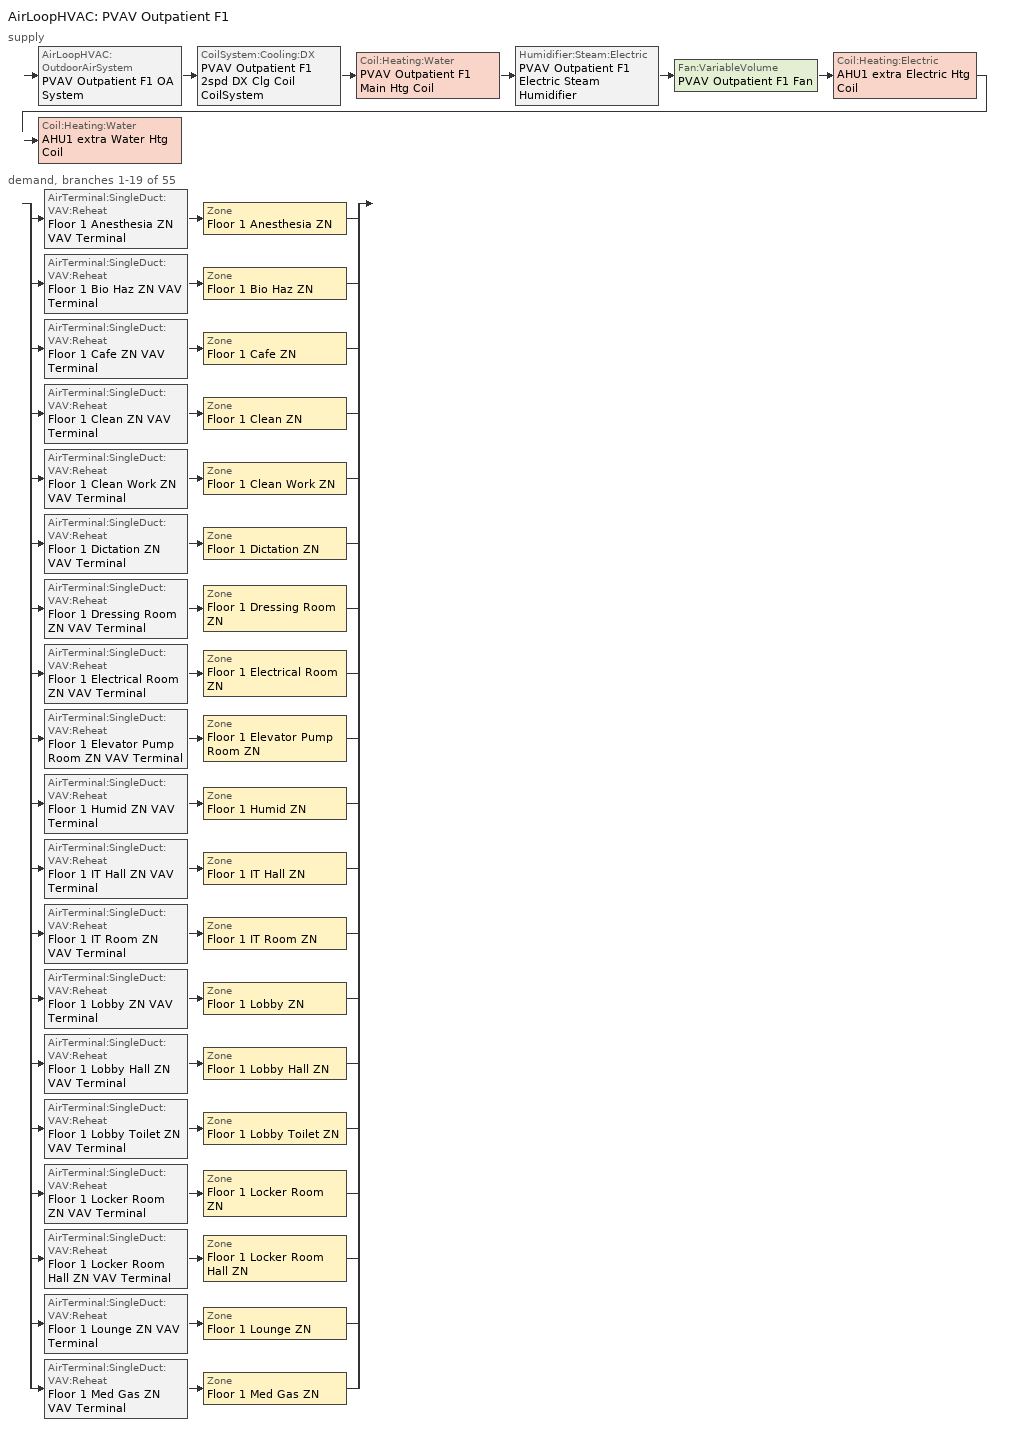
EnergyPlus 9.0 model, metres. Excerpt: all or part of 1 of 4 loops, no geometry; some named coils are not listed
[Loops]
AirLoopHVAC 'PVAV Outpatient F1'
 supply: AirLoopHVAC:OutdoorAirSystem 'PVAV Outpatient F1 OA System' > CoilSystem:Cooling:DX 'PVAV Outpatient F1 2spd DX Clg Coil CoilSystem' > Coil:Heating:Water 'PVAV Outpatient F1 Main Htg Coil' > Humidifier:Steam:Electric 'PVAV Outpatient F1 Electric Steam Humidifier' > Fan:VariableVolume 'PVAV Outpatient F1 Fan' > Coil:Heating:Electric 'AHU1 extra Electric Htg Coil' > Coil:Heating:Water 'AHU1 extra Water Htg Coil'
 demand, branches 1-19 of 55: split
  | AirTerminal:SingleDuct:VAV:Reheat 'Floor 1 Anesthesia ZN VAV Terminal' > Zone 'Floor 1 Anesthesia ZN'
  | AirTerminal:SingleDuct:VAV:Reheat 'Floor 1 Bio Haz ZN VAV Terminal' > Zone 'Floor 1 Bio Haz ZN'
  | AirTerminal:SingleDuct:VAV:Reheat 'Floor 1 Cafe ZN VAV Terminal' > Zone 'Floor 1 Cafe ZN'
  | AirTerminal:SingleDuct:VAV:Reheat 'Floor 1 Clean ZN VAV Terminal' > Zone 'Floor 1 Clean ZN'
  | AirTerminal:SingleDuct:VAV:Reheat 'Floor 1 Clean Work ZN VAV Terminal' > Zone 'Floor 1 Clean Work ZN'
  | AirTerminal:SingleDuct:VAV:Reheat 'Floor 1 Dictation ZN VAV Terminal' > Zone 'Floor 1 Dictation ZN'
  | AirTerminal:SingleDuct:VAV:Reheat 'Floor 1 Dressing Room ZN VAV Terminal' > Zone 'Floor 1 Dressing Room ZN'
  | AirTerminal:SingleDuct:VAV:Reheat 'Floor 1 Electrical Room ZN VAV Terminal' > Zone 'Floor 1 Electrical Room ZN'
  | AirTerminal:SingleDuct:VAV:Reheat 'Floor 1 Elevator Pump Room ZN VAV Terminal' > Zone 'Floor 1 Elevator Pump Room ZN'
  | AirTerminal:SingleDuct:VAV:Reheat 'Floor 1 Humid ZN VAV Terminal' > Zone 'Floor 1 Humid ZN'
  | AirTerminal:SingleDuct:VAV:Reheat 'Floor 1 IT Hall ZN VAV Terminal' > Zone 'Floor 1 IT Hall ZN'
  | AirTerminal:SingleDuct:VAV:Reheat 'Floor 1 IT Room ZN VAV Terminal' > Zone 'Floor 1 IT Room ZN'
  | AirTerminal:SingleDuct:VAV:Reheat 'Floor 1 Lobby ZN VAV Terminal' > Zone 'Floor 1 Lobby ZN'
  | AirTerminal:SingleDuct:VAV:Reheat 'Floor 1 Lobby Hall ZN VAV Terminal' > Zone 'Floor 1 Lobby Hall ZN'
  | AirTerminal:SingleDuct:VAV:Reheat 'Floor 1 Lobby Toilet ZN VAV Terminal' > Zone 'Floor 1 Lobby Toilet ZN'
  | AirTerminal:SingleDuct:VAV:Reheat 'Floor 1 Locker Room ZN VAV Terminal' > Zone 'Floor 1 Locker Room ZN'
  | AirTerminal:SingleDuct:VAV:Reheat 'Floor 1 Locker Room Hall ZN VAV Terminal' > Zone 'Floor 1 Locker Room Hall ZN'
  | AirTerminal:SingleDuct:VAV:Reheat 'Floor 1 Lounge ZN VAV Terminal' > Zone 'Floor 1 Lounge ZN'
  | AirTerminal:SingleDuct:VAV:Reheat 'Floor 1 Med Gas ZN VAV Terminal' > Zone 'Floor 1 Med Gas ZN'
[ZoneControl:Thermostat] Control Object Type 1=ThermostatSetpoint:DualSetpoint
Name | Zone or ZoneList | Control Type Schedule | Control Name 1
Floor 1 Anesthesia ZN Thermostat | Floor 1 Anesthesia ZN | Floor 1 Anesthesia ZN Thermostat Schedule | Outpatient Anesthesia Thermostat 1
Floor 1 Bio Haz ZN Thermostat | Floor 1 Bio Haz ZN | Floor 1 Bio Haz ZN Thermostat Schedule | Outpatient BioHazard Thermostat 1
Floor 1 Cafe ZN Thermostat | Floor 1 Cafe ZN | Floor 1 Cafe ZN Thermostat Schedule | Outpatient Cafe Thermostat 1
Floor 1 Clean Work ZN Thermostat | Floor 1 Clean Work ZN | Floor 1 Clean Work ZN Thermostat Schedule | Outpatient CleanWork Thermostat 2
Floor 1 Clean ZN Thermostat | Floor 1 Clean ZN | Floor 1 Clean ZN Thermostat Schedule | Outpatient CleanWork Thermostat 1
Floor 1 Dictation ZN Thermostat | Floor 1 Dictation ZN | Floor 1 Dictation ZN Thermostat Schedule | Outpatient Office Thermostat 1
Floor 1 Dressing Room ZN Thermostat | Floor 1 Dressing Room ZN | Floor 1 Dressing Room ZN Thermostat Schedule | Outpatient DressingRoom Thermostat 1
Floor 1 Electrical Room ZN Thermostat | Floor 1 Electrical Room ZN | Floor 1 Electrical Room ZN Thermostat Schedule | Outpatient Elec/MechRoom Thermostat 1
Floor 1 Elevator Pump Room ZN Thermostat | Floor 1 Elevator Pump Room ZN | Floor 1 Elevator Pump Room ZN Thermostat Schedule | Outpatient ElevatorPumpRoom Thermostat 1
Floor 1 Humid ZN Thermostat | Floor 1 Humid ZN | Floor 1 Humid ZN Thermostat Schedule | Outpatient Office Thermostat 2
Floor 1 IT Hall ZN Thermostat | Floor 1 IT Hall ZN | Floor 1 IT Hall ZN Thermostat Schedule | Outpatient Hall Thermostat 1
Floor 1 IT Room ZN Thermostat | Floor 1 IT Room ZN | Floor 1 IT Room ZN Thermostat Schedule | Outpatient IT_Room Thermostat 1
Floor 1 Lobby Hall ZN Thermostat | Floor 1 Lobby Hall ZN | Floor 1 Lobby Hall ZN Thermostat Schedule | Outpatient Hall Thermostat 2
Floor 1 Lobby Toilet ZN Thermostat | Floor 1 Lobby Toilet ZN | Floor 1 Lobby Toilet ZN Thermostat Schedule | Outpatient Toilet Thermostat 1
Floor 1 Lobby ZN Thermostat | Floor 1 Lobby ZN | Floor 1 Lobby ZN Thermostat Schedule | Outpatient Lobby Thermostat 1
Floor 1 Locker Room Hall ZN Thermostat | Floor 1 Locker Room Hall ZN | Floor 1 Locker Room Hall ZN Thermostat Schedule | Outpatient Hall Thermostat 3
Floor 1 Locker Room ZN Thermostat | Floor 1 Locker Room ZN | Floor 1 Locker Room ZN Thermostat Schedule | Outpatient LockerRoom Thermostat 1
Floor 1 Lounge ZN Thermostat | Floor 1 Lounge ZN | Floor 1 Lounge ZN Thermostat Schedule | Outpatient Lounge Thermostat 1
Floor 1 Med Gas ZN Thermostat | Floor 1 Med Gas ZN | Floor 1 Med Gas ZN Thermostat Schedule | Outpatient MedGas Thermostat 1
[ThermostatSetpoint:DualSetpoint] Heating Setpoint Temperature Schedule=OutPatientHealthCare HTGSETP_SCH_YES_OPTIMUM; Cooling Setpoint Temperature Schedule=OutPatientHealthCare CLGSETP_SCH_NO_SETBACK
Outpatient Anesthesia Thermostat 1; Outpatient BioHazard Thermostat 1; Outpatient Cafe Thermostat 1; Outpatient CleanWork Thermostat 2; Outpatient CleanWork Thermostat 1; Outpatient Office Thermostat 1; Outpatient DressingRoom Thermostat 1; Outpatient Elec/MechRoom Thermostat 1; Outpatient ElevatorPumpRoom Thermostat 1; Outpatient Office Thermostat 2; Outpatient Hall Thermostat 1; Outpatient IT_Room Thermostat 1; Outpatient Hall Thermostat 2; Outpatient Toilet Thermostat 1; Outpatient Lobby Thermostat 1; Outpatient Hall Thermostat 3; Outpatient LockerRoom Thermostat 1; Outpatient Lounge Thermostat 1; Outpatient MedGas Thermostat 1
[AirTerminal:SingleDuct:VAV:Reheat] Availability Schedule=Always On Discrete; Maximum Air Flow Rate {m3/s}=Autosize; Zone Minimum Air Flow Input Method=Constant; Fixed Minimum Air Flow Rate {m3/s}=0; Maximum Hot Water or Steam Flow Rate {m3/s}=Autosize; Minimum Hot Water or Steam Flow Rate {m3/s}=0; Convergence Tolerance=0.001; Damper Heating Action=ReverseWithLimits; Maximum Flow per Zone Floor Area During Reheat {m3/s-m2}=Autocalculate; Maximum Flow Fraction During Reheat=Autocalculate; Maximum Reheat Air Temperature {C}=50
Name | Constant Minimum Air Flow Fraction | Reheat Coil
Floor 1 Anesthesia ZN VAV Terminal | 1 | Floor 1 Anesthesia ZN Reheat Coil
Floor 1 Bio Haz ZN VAV Terminal | 0.3 | Floor 1 Bio Haz ZN Reheat Coil
Floor 1 Cafe ZN VAV Terminal | 1 | Floor 1 Cafe ZN Reheat Coil
Floor 1 Clean Work ZN VAV Terminal | 1 | Floor 1 Clean Work ZN Reheat Coil
Floor 1 Clean ZN VAV Terminal | 1 | Floor 1 Clean ZN Reheat Coil
Floor 1 Dictation ZN VAV Terminal | 0.3 | Floor 1 Dictation ZN Reheat Coil
Floor 1 Dressing Room ZN VAV Terminal | 0.3 | Floor 1 Dressing Room ZN Reheat Coil
Floor 1 Electrical Room ZN VAV Terminal | 0.3 | Floor 1 Electrical Room ZN Reheat Coil
Floor 1 Elevator Pump Room ZN VAV Terminal | 0.3 | Floor 1 Elevator Pump Room ZN Reheat Coil
Floor 1 Humid ZN VAV Terminal | 0.3 | Floor 1 Humid ZN Reheat Coil
Floor 1 IT Hall ZN VAV Terminal | 0.3 | Floor 1 IT Hall ZN Reheat Coil
Floor 1 IT Room ZN VAV Terminal | 0.3 | Floor 1 IT Room ZN Reheat Coil
Floor 1 Lobby Hall ZN VAV Terminal | 0.3 | Floor 1 Lobby Hall ZN Reheat Coil
Floor 1 Lobby Toilet ZN VAV Terminal | 0.3 | Floor 1 Lobby Toilet ZN Reheat Coil
Floor 1 Lobby ZN VAV Terminal | 0.3 | Floor 1 Lobby ZN Reheat Coil
Floor 1 Locker Room Hall ZN VAV Terminal | 0.3 | Floor 1 Locker Room Hall ZN Reheat Coil
Floor 1 Locker Room ZN VAV Terminal | 0.3 | Floor 1 Locker Room ZN Reheat Coil
Floor 1 Lounge ZN VAV Terminal | 0.3 | Floor 1 Lounge ZN Reheat Coil
Floor 1 Med Gas ZN VAV Terminal | 0.3 | Floor 1 Med Gas ZN Reheat Coil
[Coil:Heating:Water] Availability Schedule=Always On Discrete; U-Factor Times Area Value {W/K}=Autosize; Maximum Water Flow Rate {m3/s}=Autosize; Performance Input Method=UFactorTimesAreaAndDesignWaterFlowRate; Rated Capacity {W}=Autosize; Rated Inlet Water Temperature {C}=82.2222; Rated Outlet Water Temperature {C}=71.1111; Rated Ratio for Air and Water Convection=0.5
Name | Rated Inlet Air Temperature {C} | Rated Outlet Air Temperature {C}
PVAV Outpatient F1 Main Htg Coil | 7.22222 | 50
AHU1 extra Water Htg Coil | 16.6 | 32.2
[Fan:ZoneExhaust] Availability Schedule=OutPatientHealthCare Hours_of_operation; Fan Total Efficiency=0.6; Pressure Rise {Pa}=0; System Availability Manager Coupling Mode=Decoupled
Name | Maximum Flow Rate {m3/s}
Floor 1 Anesthesia ZN Exhaust Fan | 0.0679562
Floor 1 Lobby Toilet ZN Exhaust Fan | 0.0424726
[Zone equipment]
Floor 1 Anesthesia ZN: Floor 1 Anesthesia ZN VAV Terminal, Floor 1 Anesthesia ZN Exhaust Fan
Floor 1 Bio Haz ZN: Floor 1 Bio Haz ZN VAV Terminal
Floor 1 Cafe ZN: Floor 1 Cafe ZN VAV Terminal
Floor 1 Clean Work ZN: Floor 1 Clean Work ZN VAV Terminal
Floor 1 Clean ZN: Floor 1 Clean ZN VAV Terminal
Floor 1 Dictation ZN: Floor 1 Dictation ZN VAV Terminal
Floor 1 Dressing Room ZN: Floor 1 Dressing Room ZN VAV Terminal
Floor 1 Electrical Room ZN: Floor 1 Electrical Room ZN VAV Terminal
Floor 1 Elevator Pump Room ZN: Floor 1 Elevator Pump Room ZN VAV Terminal
Floor 1 Humid ZN: Floor 1 Humid ZN VAV Terminal
Floor 1 IT Hall ZN: Floor 1 IT Hall ZN VAV Terminal
Floor 1 IT Room ZN: Floor 1 IT Room ZN VAV Terminal
Floor 1 Lobby Hall ZN: Floor 1 Lobby Hall ZN VAV Terminal
Floor 1 Lobby Toilet ZN: Floor 1 Lobby Toilet ZN VAV Terminal, Floor 1 Lobby Toilet ZN Exhaust Fan
Floor 1 Lobby ZN: Floor 1 Lobby ZN VAV Terminal
Floor 1 Locker Room Hall ZN: Floor 1 Locker Room Hall ZN VAV Terminal
Floor 1 Locker Room ZN: Floor 1 Locker Room ZN VAV Terminal
Floor 1 Lounge ZN: Floor 1 Lounge ZN VAV Terminal
Floor 1 Med Gas ZN: Floor 1 Med Gas ZN VAV Terminal
[Sizing:Zone] Zone Cooling Design Supply Air Temperature Input Method=SupplyAirTemperature; Zone Cooling Design Supply Air Temperature {C}=12.7778; Zone Cooling Design Supply Air Temperature Difference {deltaC}=11.11; Zone Heating Design Supply Air Temperature Input Method=SupplyAirTemperature; Zone Heating Design Supply Air Temperature {C}=50; Zone Heating Design Supply Air Temperature Difference {deltaC}=11.11; Zone Cooling Design Supply Air Humidity Ratio {kgWater/kgDryAir}=0.0085; Zone Heating Design Supply Air Humidity Ratio {kgWater/kgDryAir}=0.008; Cooling Design Air Flow Rate {m3/s}=0; Cooling Minimum Air Flow {m3/s}=0; Cooling Minimum Air Flow Fraction=0; Heating Design Air Flow Method=DesignDay; Heating Design Air Flow Rate {m3/s}=0; Heating Maximum Air Flow per Zone Floor Area {m3/s-m2}=0.002032; Heating Maximum Air Flow {m3/s}=0.141576; Heating Maximum Air Flow Fraction=0.3; Account for Dedicated Outdoor Air System=No
Name | Design Specification Outdoor Air Object | Cooling Design Air Flow Method | Cooling Minimum Air Flow per Zone Floor Area {m3/s-m2} | Design Specification Zone Air Distribution Object
Floor 1 Anesthesia ZN | Outpatient Anesthesia Ventilation | DesignDayWithLimit | 0.00677333 | Floor 1 Anesthesia ZN Design Spec Zone Air Dist
Floor 1 Bio Haz ZN | Outpatient BioHazard Ventilation | DesignDay | 0.000762 | Floor 1 Bio Haz ZN Design Spec Zone Air Dist
Floor 1 Cafe ZN | Outpatient Cafe Ventilation | DesignDay | 0.000762 | Floor 1 Cafe ZN Design Spec Zone Air Dist
Floor 1 Clean Work ZN | Outpatient CleanWork Ventilation | DesignDayWithLimit | 0.00338667 | Floor 1 Clean Work ZN Design Spec Zone Air Dist
Floor 1 Clean ZN | Outpatient CleanWork Ventilation | DesignDayWithLimit | 0.00338667 | Floor 1 Clean ZN Design Spec Zone Air Dist
Floor 1 Dictation ZN | Outpatient Office Ventilation | DesignDay | 0.000762 | Floor 1 Dictation ZN Design Spec Zone Air Dist
Floor 1 Dressing Room ZN | Outpatient DressingRoom Ventilation | DesignDay | 0.000762 | Floor 1 Dressing Room ZN Design Spec Zone Air Dist
Floor 1 Electrical Room ZN | Outpatient Elec/MechRoom Ventilation | DesignDay | 0.000762 | Floor 1 Electrical Room ZN Design Spec Zone Air Dist
Floor 1 Elevator Pump Room ZN | Outpatient ElevatorPumpRoom Ventilation | DesignDay | 0.000762 | Floor 1 Elevator Pump Room ZN Design Spec Zone Air Dist
Floor 1 Humid ZN | Outpatient Office Ventilation | DesignDay | 0.000762 | Floor 1 Humid ZN Design Spec Zone Air Dist
Floor 1 IT Hall ZN | Outpatient Hall Ventilation | DesignDay | 0.000762 | Floor 1 IT Hall ZN Design Spec Zone Air Dist
Floor 1 IT Room ZN | Outpatient IT_Room Ventilation | DesignDay | 0.000762 | Floor 1 IT Room ZN Design Spec Zone Air Dist
Floor 1 Lobby Hall ZN | Outpatient Hall Ventilation | DesignDay | 0.000762 | Floor 1 Lobby Hall ZN Design Spec Zone Air Dist
Floor 1 Lobby Toilet ZN | Outpatient Toilet Ventilation | DesignDayWithLimit | 0.00846667 | Floor 1 Lobby Toilet ZN Design Spec Zone Air Dist
Floor 1 Lobby ZN | Outpatient Lobby Ventilation | DesignDay | 0.000762 | Floor 1 Lobby ZN Design Spec Zone Air Dist
Floor 1 Locker Room Hall ZN | Outpatient Hall Ventilation | DesignDay | 0.000762 | Floor 1 Locker Room Hall ZN Design Spec Zone Air Dist
Floor 1 Locker Room ZN | Outpatient LockerRoom Ventilation | DesignDay | 0.000762 | Floor 1 Locker Room ZN Design Spec Zone Air Dist
Floor 1 Lounge ZN | Outpatient Lounge Ventilation | DesignDay | 0.000762 | Floor 1 Lounge ZN Design Spec Zone Air Dist
Floor 1 Med Gas ZN | Outpatient MedGas Ventilation | DesignDay | 0.000762 | Floor 1 Med Gas ZN Design Spec Zone Air Dist
[DesignSpecification:ZoneAirDistribution] Zone Air Distribution Effectiveness in Cooling Mode=1; Zone Air Distribution Effectiveness in Heating Mode=1
Floor 1 Anesthesia ZN Design Spec Zone Air Dist; Floor 1 Bio Haz ZN Design Spec Zone Air Dist; Floor 1 Cafe ZN Design Spec Zone Air Dist; Floor 1 Clean Work ZN Design Spec Zone Air Dist; Floor 1 Clean ZN Design Spec Zone Air Dist; Floor 1 Dictation ZN Design Spec Zone Air Dist; Floor 1 Dressing Room ZN Design Spec Zone Air Dist; Floor 1 Electrical Room ZN Design Spec Zone Air Dist; Floor 1 Elevator Pump Room ZN Design Spec Zone Air Dist; Floor 1 Humid ZN Design Spec Zone Air Dist; Floor 1 IT Hall ZN Design Spec Zone Air Dist; Floor 1 IT Room ZN Design Spec Zone Air Dist; Floor 1 Lobby Hall ZN Design Spec Zone Air Dist; Floor 1 Lobby Toilet ZN Design Spec Zone Air Dist; Floor 1 Lobby ZN Design Spec Zone Air Dist; Floor 1 Locker Room Hall ZN Design Spec Zone Air Dist; Floor 1 Locker Room ZN Design Spec Zone Air Dist; Floor 1 Lounge ZN Design Spec Zone Air Dist; Floor 1 Med Gas ZN Design Spec Zone Air Dist; Floor 1 MRI Control Room ZN Design Spec Zone Air Dist; Floor 1 MRI Hall ZN Design Spec Zone Air Dist; Floor 1 MRI Room ZN Design Spec Zone Air Dist; Floor 1 MRI Toilet ZN Design Spec Zone Air Dist; Floor 1 Nourishment ZN Design Spec Zone Air Dist; Floor 1 Nurse Hall ZN Design Spec Zone Air Dist; Floor 1 Nurse Janitor ZN Design Spec Zone Air Dist; Floor 1 Nurse Station ZN Design Spec Zone Air Dist; Floor 1 Nurse Toilet ZN Design Spec Zone Air Dist; Floor 1 Office ZN Design Spec Zone Air Dist; Floor 1 Operating Room 1 ZN Design Spec Zone Air Dist; Floor 1 Operating Room 2 ZN Design Spec Zone Air Dist; Floor 1 Operating Room 3 ZN Design Spec Zone Air Dist; Floor 1 PACU ZN Design Spec Zone Air Dist; Floor 1 Pre-Op Hall ZN Design Spec Zone Air Dist; Floor 1 Pre-Op Room 1 ZN Design Spec Zone Air Dist; Floor 1 Pre-Op Room 2 ZN Design Spec Zone Air Dist; Floor 1 Pre-Op Toilet ZN Design Spec Zone Air Dist; Floor 1 Procedure Room ZN Design Spec Zone Air Dist; Floor 1 Reception Hall ZN Design Spec Zone Air Dist; Floor 1 Reception ZN Design Spec Zone Air Dist; Floor 1 Recovery Room ZN Design Spec Zone Air Dist; Floor 1 Scheduling ZN Design Spec Zone Air Dist; Floor 1 Scrub ZN Design Spec Zone Air Dist; Floor 1 Soil Hold ZN Design Spec Zone Air Dist; Floor 1 Soil Work ZN Design Spec Zone Air Dist; Floor 1 Soil ZN Design Spec Zone Air Dist; Floor 1 Step Down ZN Design Spec Zone Air Dist; Floor 1 Sterile Hall ZN Design Spec Zone Air Dist; Floor 1 Sterile Storage ZN Design Spec Zone Air Dist; Floor 1 Storage ZN Design Spec Zone Air Dist; Floor 1 Sub-Sterile ZN Design Spec Zone Air Dist; Floor 1 Utility Hall ZN Design Spec Zone Air Dist; Floor 1 Utility Janitor ZN Design Spec Zone Air Dist; Floor 1 Utility Room ZN Design Spec Zone Air Dist; Floor 1 Vestibule ZN Design Spec Zone Air Dist
[Controller:MechanicalVentilation]
PVAV Outpatient F1 Ventilation Controller: Availability Schedule=OutPatientHealthCare BLDG_OA_SCH; Demand Controlled Ventilation=No; System Outdoor Air Method=ZoneSum; Zone Name 1=Floor 1 Anesthesia ZN; Design Specification Outdoor Air Object Name 1=Outpatient Anesthesia Ventilation; Design Specification Zone Air Distribution Object Name 1=Floor 1 Anesthesia ZN Design Spec Zone Air Dist; Zone Name 2=Floor 1 Bio Haz ZN; Design Specification Outdoor Air Object Name 2=Outpatient BioHazard Ventilation; Design Specification Zone Air Distribution Object Name 2=Floor 1 Bio Haz ZN Design Spec Zone Air Dist; Zone Name 3=Floor 1 Cafe ZN; Design Specification Outdoor Air Object Name 3=Outpatient Cafe Ventilation; Design Specification Zone Air Distribution Object Name 3=Floor 1 Cafe ZN Design Spec Zone Air Dist; Zone Name 4=Floor 1 Clean Work ZN; Design Specification Outdoor Air Object Name 4=Outpatient CleanWork Ventilation; Design Specification Zone Air Distribution Object Name 4=Floor 1 Clean Work ZN Design Spec Zone Air Dist; Zone Name 5=Floor 1 Clean ZN; Design Specification Outdoor Air Object Name 5=Outpatient CleanWork Ventilation; Design Specification Zone Air Distribution Object Name 5=Floor 1 Clean ZN Design Spec Zone Air Dist; Zone Name 6=Floor 1 Dictation ZN; Design Specification Outdoor Air Object Name 6=Outpatient Office Ventilation; Design Specification Zone Air Distribution Object Name 6=Floor 1 Dictation ZN Design Spec Zone Air Dist; Zone Name 7=Floor 1 Dressing Room ZN; Design Specification Outdoor Air Object Name 7=Outpatient DressingRoom Ventilation; Design Specification Zone Air Distribution Object Name 7=Floor 1 Dressing Room ZN Design Spec Zone Air Dist; Zone Name 8=Floor 1 Electrical Room ZN; Design Specification Outdoor Air Object Name 8=Outpatient Elec/MechRoom Ventilation; Design Specification Zone Air Distribution Object Name 8=Floor 1 Electrical Room ZN Design Spec Zone Air Dist; Zone Name 9=Floor 1 Elevator Pump Room ZN; Design Specification Outdoor Air Object Name 9=Outpatient ElevatorPumpRoom Ventilation; Design Specification Zone Air Distribution Object Name 9=Floor 1 Elevator Pump Room ZN Design Spec Zone Air Dist; Zone Name 10=Floor 1 Humid ZN; Design Specification Outdoor Air Object Name 10=Outpatient Office Ventilation; Design Specification Zone Air Distribution Object Name 10=Floor 1 Humid ZN Design Spec Zone Air Dist; Zone Name 11=Floor 1 IT Hall ZN; Design Specification Outdoor Air Object Name 11=Outpatient Hall Ventilation; Design Specification Zone Air Distribution Object Name 11=Floor 1 IT Hall ZN Design Spec Zone Air Dist; Zone Name 12=Floor 1 IT Room ZN; Design Specification Outdoor Air Object Name 12=Outpatient IT_Room Ventilation; Design Specification Zone Air Distribution Object Name 12=Floor 1 IT Room ZN Design Spec Zone Air Dist; Zone Name 13=Floor 1 Lobby Hall ZN; Design Specification Outdoor Air Object Name 13=Outpatient Hall Ventilation; Design Specification Zone Air Distribution Object Name 13=Floor 1 Lobby Hall ZN Design Spec Zone Air Dist; Zone Name 14=Floor 1 Lobby Toilet ZN; Design Specification Outdoor Air Object Name 14=Outpatient Toilet Ventilation; Design Specification Zone Air Distribution Object Name 14=Floor 1 Lobby Toilet ZN Design Spec Zone Air Dist; Zone Name 15=Floor 1 Lobby ZN; Design Specification Outdoor Air Object Name 15=Outpatient Lobby Ventilation; Design Specification Zone Air Distribution Object Name 15=Floor 1 Lobby ZN Design Spec Zone Air Dist; Zone Name 16=Floor 1 Locker Room Hall ZN; Design Specification Outdoor Air Object Name 16=Outpatient Hall Ventilation; Design Specification Zone Air Distribution Object Name 16=Floor 1 Locker Room Hall ZN Design Spec Zone Air Dist; Zone Name 17=Floor 1 Locker Room ZN; Design Specification Outdoor Air Object Name 17=Outpatient LockerRoom Ventilation; Design Specification Zone Air Distribution Object Name 17=Floor 1 Locker Room ZN Design Spec Zone Air Dist; Zone Name 18=Floor 1 Lounge ZN; Design Specification Outdoor Air Object Name 18=Outpatient Lounge Ventilation; Design Specification Zone Air Distribution Object Name 18=Floor 1 Lounge ZN Design Spec Zone Air Dist; Zone Name 19=Floor 1 Med Gas ZN; Design Specification Outdoor Air Object Name 19=Outpatient MedGas Ventilation; Design Specification Zone Air Distribution Object Name 19=Floor 1 Med Gas ZN Design Spec Zone Air Dist; Zone Name 20=Floor 1 MRI Control Room ZN; Design Specification Outdoor Air Object Name 20=Outpatient MRI_Control Ventilation; Design Specification Zone Air Distribution Object Name 20=Floor 1 MRI Control Room ZN Design Spec Zone Air Dist; Zone Name 21=Floor 1 MRI Hall ZN; Design Specification Outdoor Air Object Name 21=Outpatient Hall Ventilation; Design Specification Zone Air Distribution Object Name 21=Floor 1 MRI Hall ZN Design Spec Zone Air Dist; Zone Name 22=Floor 1 MRI Room ZN; Design Specification Outdoor Air Object Name 22=Outpatient MRI Ventilation; Design Specification Zone Air Distribution Object Name 22=Floor 1 MRI Room ZN Design Spec Zone Air Dist; Zone Name 23=Floor 1 MRI Toilet ZN; Design Specification Outdoor Air Object Name 23=Outpatient Toilet Ventilation; Design Specification Zone Air Distribution Object Name 23=Floor 1 MRI Toilet ZN Design Spec Zone Air Dist; Zone Name 24=Floor 1 Nourishment ZN; Design Specification Outdoor Air Object Name 24=Outpatient NurseStation Ventilation; Design Specification Zone Air Distribution Object Name 24=Floor 1 Nourishment ZN Design Spec Zone Air Dist; Zone Name 25=Floor 1 Nurse Hall ZN; Design Specification Outdoor Air Object Name 25=Outpatient Hall Ventilation; Design Specification Zone Air Distribution Object Name 25=Floor 1 Nurse Hall ZN Design Spec Zone Air Dist; Zone Name 26=Floor 1 Nurse Janitor ZN; Design Specification Outdoor Air Object Name 26=Outpatient Janitor Ventilation; Design Specification Zone Air Distribution Object Name 26=Floor 1 Nurse Janitor ZN Design Spec Zone Air Dist; Zone Name 27=Floor 1 Nurse Station ZN; Design Specification Outdoor Air Object Name 27=Outpatient NurseStation Ventilation; Design Specification Zone Air Distribution Object Name 27=Floor 1 Nurse Station ZN Design Spec Zone Air Dist; Zone Name 28=Floor 1 Nurse Toilet ZN; Design Specification Outdoor Air Object Name 28=Outpatient Toilet Ventilation; Design Specification Zone Air Distribution Object Name 28=Floor 1 Nurse Toilet ZN Design Spec Zone Air Dist; Zone Name 29=Floor 1 Office ZN; Design Specification Outdoor Air Object Name 29=Outpatient Office Ventilation; Design Specification Zone Air Distribution Object Name 29=Floor 1 Office ZN Design Spec Zone Air Dist; Zone Name 30=Floor 1 Operating Room 1 ZN; Design Specification Outdoor Air Object Name 30=Outpatient OR Ventilation; Design Specification Zone Air Distribution Object Name 30=Floor 1 Operating Room 1 ZN Design Spec Zone Air Dist; Zone Name 31=Floor 1 Operating Room 2 ZN; Design Specification Outdoor Air Object Name 31=Outpatient OR Ventilation; Design Specification Zone Air Distribution Object Name 31=Floor 1 Operating Room 2 ZN Design Spec Zone Air Dist; Zone Name 32=Floor 1 Operating Room 3 ZN; Design Specification Outdoor Air Object Name 32=Outpatient OR Ventilation; Design Specification Zone Air Distribution Object Name 32=Floor 1 Operating Room 3 ZN Design Spec Zone Air Dist; Zone Name 33=Floor 1 PACU ZN; Design Specification Outdoor Air Object Name 33=Outpatient PACU Ventilation; Design Specification Zone Air Distribution Object Name 33=Floor 1 PACU ZN Design Spec Zone Air Dist; Zone Name 34=Floor 1 Pre-Op Hall ZN; Design Specification Outdoor Air Object Name 34=Outpatient Hall Ventilation; Design Specification Zone Air Distribution Object Name 34=Floor 1 Pre-Op Hall ZN Design Spec Zone Air Dist; Zone Name 35=Floor 1 Pre-Op Room 1 ZN; Design Specification Outdoor Air Object Name 35=Outpatient PreOp Ventilation; Design Specification Zone Air Distribution Object Name 35=Floor 1 Pre-Op Room 1 ZN Design Spec Zone Air Dist; Zone Name 36=Floor 1 Pre-Op Room 2 ZN; Design Specification Outdoor Air Object Name 36=Outpatient PreOp Ventilation; Design Specification Zone Air Distribution Object Name 36=Floor 1 Pre-Op Room 2 ZN Design Spec Zone Air Dist; Zone Name 37=Floor 1 Pre-Op Toilet ZN; Design Specification Outdoor Air Object Name 37=Outpatient Toilet Ventilation; Design Specification Zone Air Distribution Object Name 37=Floor 1 Pre-Op Toilet ZN Design Spec Zone Air Dist; Zone Name 38=Floor 1 Procedure Room ZN; Design Specification Outdoor Air Object Name 38=Outpatient ProcedureRoom Ventilation; Design Specification Zone Air Distribution Object Name 38=Floor 1 Procedure Room ZN Design Spec Zone Air Dist; Zone Name 39=Floor 1 Reception Hall ZN; Design Specification Outdoor Air Object Name 39=Outpatient Hall Ventilation; Design Specification Zone Air Distribution Object Name 39=Floor 1 Reception Hall ZN Design Spec Zone Air Dist; Zone Name 40=Floor 1 Reception ZN; Design Specification Outdoor Air Object Name 40=Outpatient Reception Ventilation; Design Specification Zone Air Distribution Object Name 40=Floor 1 Reception ZN Design Spec Zone Air Dist; Zone Name 41=Floor 1 Recovery Room ZN; Design Specification Outdoor Air Object Name 41=Outpatient PACU Ventilation; Design Specification Zone Air Distribution Object Name 41=Floor 1 Recovery Room ZN Design Spec Zone Air Dist; Zone Name 42=Floor 1 Scheduling ZN; Design Specification Outdoor Air Object Name 42=Outpatient Office Ventilation; Design Specification Zone Air Distribution Object Name 42=Floor 1 Scheduling ZN Design Spec Zone Air Dist; Zone Name 43=Floor 1 Scrub ZN; Design Specification Outdoor Air Object Name 43=Outpatient Hall Ventilation; Design Specification Zone Air Distribution Object Name 43=Floor 1 Scrub ZN Design Spec Zone Air Dist; Zone Name 44=Floor 1 Soil Hold ZN; Design Specification Outdoor Air Object Name 44=Outpatient Soil Work Ventilation; Design Specification Zone Air Distribution Object Name 44=Floor 1 Soil Hold ZN Design Spec Zone Air Dist; Zone Name 45=Floor 1 Soil Work ZN; Design Specification Outdoor Air Object Name 45=Outpatient Soil Work Ventilation; Design Specification Zone Air Distribution Object Name 45=Floor 1 Soil Work ZN Design Spec Zone Air Dist; Zone Name 46=Floor 1 Soil ZN; Design Specification Outdoor Air Object Name 46=Outpatient Soil Work Ventilation; Design Specification Zone Air Distribution Object Name 46=Floor 1 Soil ZN Design Spec Zone Air Dist; Zone Name 47=Floor 1 Step Down ZN; Design Specification Outdoor Air Object Name 47=Outpatient PACU Ventilation; Design Specification Zone Air Distribution Object Name 47=Floor 1 Step Down ZN Design Spec Zone Air Dist; Zone Name 48=Floor 1 Sterile Hall ZN; Design Specification Outdoor Air Object Name 48=Outpatient Hall Ventilation; Design Specification Zone Air Distribution Object Name 48=Floor 1 Sterile Hall ZN Design Spec Zone Air Dist; Zone Name 49=Floor 1 Sterile Storage ZN; Design Specification Outdoor Air Object Name 49=Outpatient Janitor Ventilation; Design Specification Zone Air Distribution Object Name 49=Floor 1 Sterile Storage ZN Design Spec Zone Air Dist; Zone Name 50=Floor 1 Storage ZN; Design Specification Outdoor Air Object Name 50=Outpatient Janitor Ventilation; Design Specification Zone Air Distribution Object Name 50=Floor 1 Storage ZN Design Spec Zone Air Dist; Zone Name 51=Floor 1 Sub-Sterile ZN; Design Specification Outdoor Air Object Name 51=Outpatient Hall_infil Ventilation; Design Specification Zone Air Distribution Object Name 51=Floor 1 Sub-Sterile ZN Design Spec Zone Air Dist; Zone Name 52=Floor 1 Utility Hall ZN; Design Specification Outdoor Air Object Name 52=Outpatient Hall_infil Ventilation; Design Specification Zone Air Distribution Object Name 52=Floor 1 Utility Hall ZN Design Spec Zone Air Dist; Zone Name 53=Floor 1 Utility Janitor ZN; Design Specification Outdoor Air Object Name 53=Outpatient Janitor Ventilation; Design Specification Zone Air Distribution Object Name 53=Floor 1 Utility Janitor ZN Design Spec Zone Air Dist; Zone Name 54=Floor 1 Utility Room ZN; Design Specification Outdoor Air Object Name 54=Outpatient Janitor Ventilation; Design Specification Zone Air Distribution Object Name 54=Floor 1 Utility Room ZN Design Spec Zone Air Dist; Zone Name 55=Floor 1 Vestibule ZN; Design Specification Outdoor Air Object Name 55=Outpatient Hall_infil Ventilation; Design Specification Zone Air Distribution Object Name 55=Floor 1 Vestibule ZN Design Spec Zone Air Dist
[DesignSpecification:OutdoorAir] Outdoor Air Method=Sum; Outdoor Air Flow per Zone {m3/s}=0; Outdoor Air Flow Air Changes per Hour {1/hr}=0
Name | Outdoor Air Flow per Person {m3/s-person} | Outdoor Air Flow per Zone Floor Area {m3/s-m2}
Outpatient Anesthesia Ventilation; Outpatient CleanWork Ventilation; Outpatient MRI_Control Ventilation; Outpatient MRI Ventilation; Outpatient Soil Work Ventilation | 0 | 0.001524
Outpatient BioHazard Ventilation; Outpatient MedGas Ventilation; Outpatient Janitor Ventilation | 0 | 0.0006096
Outpatient Cafe Ventilation | 0.00353961 | 0.0009144
Outpatient Office Ventilation; Outpatient DressingRoom Ventilation; Outpatient IT_Room Ventilation; Outpatient Lobby Ventilation; Outpatient LockerRoom Ventilation; Outpatient Lounge Ventilation; Outpatient NurseStation Ventilation; Outpatient Reception Ventilation | 0.00235974 | 0.0003048
Outpatient Elec/MechRoom Ventilation; Outpatient ElevatorPumpRoom Ventilation; Outpatient Toilet Ventilation | 0 | 0
Outpatient Hall Ventilation; Outpatient Hall_infil Ventilation | 0 | 0.0003048
Outpatient OR Ventilation | 0.0141584 | 0.00254
Outpatient PACU Ventilation; Outpatient PreOp Ventilation | 0.00235974 | 0.00270764
Outpatient ProcedureRoom Ventilation | 0 | 0.004064
[Coil:Heating:Electric]
AHU1 extra Electric Htg Coil: Availability Schedule=Always On Discrete; Efficiency=1; Nominal Capacity {W}=Autosize
[AirLoopHVAC]
PVAV Outpatient F1: Design Supply Air Flow Rate {m3/s}=AutoSize
[Sizing:System]
PVAV Outpatient F1: Type of Load to Size On=Sensible; Design Outdoor Air Flow Rate {m3/s}=Autosize; Central Heating Maximum System Air Flow Ratio=0.3; Preheat Design Temperature {C}=7.22222; Preheat Design Humidity Ratio {kgWater/kgDryAir}=0.008; Precool Design Temperature {C}=12.7778; Precool Design Humidity Ratio {kgWater/kgDryAir}=0.008; Central Cooling Design Supply Air Temperature {C}=12.7778; Central Heating Design Supply Air Temperature {C}=12.7778; Type of Zone Sum to Use=Coincident; 100% Outdoor Air in Cooling=No; 100% Outdoor Air in Heating=No; Central Cooling Design Supply Air Humidity Ratio {kgWater/kgDryAir}=0.0085; Central Heating Design Supply Air Humidity Ratio {kgWater/kgDryAir}=0.008; Cooling Supply Air Flow Rate Method=DesignDay; Cooling Supply Air Flow Rate {m3/s}=0; Cooling Supply Air Flow Rate Per Floor Area {m3/s-m2}=0.00996765; Cooling Fraction of Autosized Cooling Supply Air Flow Rate=1; Cooling Supply Air Flow Rate Per Unit Cooling Capacity {m3/s-W}=3.94755e-05; Heating Supply Air Flow Rate Method=DesignDay; Heating Supply Air Flow Rate {m3/s}=0; Heating Supply Air Flow Rate Per Floor Area {m3/s-m2}=0.00996765; Heating Fraction of Autosized Heating Supply Air Flow Rate=1; Heating Fraction of Autosized Cooling Supply Air Flow Rate=1; Heating Supply Air Flow Rate Per Unit Heating Capacity {m3/s-W}=3.15882e-05; System Outdoor Air Method=ZoneSum; Zone Maximum Outdoor Air Fraction=1; Cooling Design Capacity Method=CoolingDesignCapacity; Cooling Design Capacity {W}=Autosize; Cooling Design Capacity Per Floor Area {W/m2}=234.7; Fraction of Autosized Cooling Design Capacity=1; Heating Design Capacity Method=HeatingDesignCapacity; Heating Design Capacity {W}=Autosize; Heating Design Capacity Per Floor Area {W/m2}=157; Fraction of Autosized Heating Design Capacity=1; Central Cooling Capacity Control Method=OnOff
[Controller:WaterCoil] Control Variable=Temperature; Action=Normal; Actuator Variable=Flow; Controller Convergence Tolerance {deltaC}=0.1; Maximum Actuated Flow {m3/s}=Autosize; Minimum Actuated Flow {m3/s}=0
PVAV Outpatient F1 Main Htg Coil Controller; AHU1 extra Water Htg Coil Controller
[Controller:OutdoorAir]
Controller Outdoor Air 1: Minimum Outdoor Air Flow Rate {m3/s}=Autosize; Maximum Outdoor Air Flow Rate {m3/s}=Autosize; Economizer Control Type=NoEconomizer; Economizer Control Action Type=ModulateFlow; Economizer Maximum Limit Dry-Bulb Temperature {C}=28; Economizer Maximum Limit Enthalpy {J/kg}=64000; Lockout Type=NoLockout; Minimum Limit Type=FixedMinimum; Minimum Outdoor Air Schedule=OutPatientHealthCare BLDG_OA_SCH; Mechanical Ventilation Controller=PVAV Outpatient F1 Ventilation Controller; High Humidity Control=No; Control High Indoor Humidity Based on Outdoor Humidity Ratio=Yes; Heat Recovery Bypass Control Type=BypassWhenWithinEconomizerLimits
[SetpointManager:MixedAir] Control Variable=Temperature
Node 144 OS Default SPM; Node 141 OS Default SPM; Node 140 OS Default SPM; Node 653 OS Default SPM
[CoilSystem:Cooling:DX]
PVAV Outpatient F1 2spd DX Clg Coil CoilSystem: Availability Schedule=Always On Discrete; Cooling Coil=PVAV Outpatient F1 2spd DX Clg Coil
[Coil:Cooling:DX:TwoSpeed]
PVAV Outpatient F1 2spd DX Clg Coil: Availability Schedule=Always On Discrete; High Speed Gross Rated Total Cooling Capacity {W}=Autosize; High Speed Rated Sensible Heat Ratio=Autosize; High Speed Gross Rated Cooling COP {W/W}=3; High Speed Rated Air Flow Rate {m3/s}=Autosize; Total Cooling Capacity Function of Temperature Curve=Curve Biquadratic 1; Total Cooling Capacity Function of Flow Fraction Curve=Curve Quadratic 1; Energy Input Ratio Function of Temperature Curve=Curve Biquadratic 2; Energy Input Ratio Function of Flow Fraction Curve=Curve Quadratic 2; Part Load Fraction Correlation Curve=Curve Quadratic 3; Low Speed Gross Rated Total Cooling Capacity {W}=Autosize; Low Speed Gross Rated Sensible Heat Ratio=0.69; Low Speed Gross Rated Cooling COP {W/W}=3; Low Speed Rated Air Flow Rate {m3/s}=Autosize; Low Speed Total Cooling Capacity Function of Temperature Curve=Curve Biquadratic 3; Low Speed Energy Input Ratio Function of Temperature Curve=Curve Biquadratic 4; Condenser Type=AirCooled; High Speed Evaporative Condenser Effectiveness=0; High Speed Evaporative Condenser Air Flow Rate {m3/s}=Autosize; High Speed Evaporative Condenser Pump Rated Power Consumption {W}=Autosize; Low Speed Evaporative Condenser Effectiveness=0; Low Speed Evaporative Condenser Air Flow Rate {m3/s}=Autosize; Low Speed Evaporative Condenser Pump Rated Power Consumption {W}=Autosize; Basin Heater Capacity {W/K}=10; Basin Heater Setpoint Temperature {C}=2
[Humidifier:Steam:Electric]
PVAV Outpatient F1 Electric Steam Humidifier: Rated Capacity {m3/s}=3.72e-05; Rated Power {W}=100000
[Fan:VariableVolume]
PVAV Outpatient F1 Fan: Availability Schedule=OutPatientHealthCare HVACOperationSchd; Fan Total Efficiency=0.6045; Pressure Rise {Pa}=1017.592; Maximum Flow Rate {m3/s}=AutoSize; Fan Power Minimum Flow Rate Input Method=FixedFlowRate; Fan Power Minimum Flow Fraction=0; Fan Power Minimum Air Flow Rate {m3/s}=0; Motor Efficiency=0.93; Motor In Airstream Fraction=1; Fan Power Coefficient 1=0.0407599; Fan Power Coefficient 2=0.088045; Fan Power Coefficient 3=-0.0729261; Fan Power Coefficient 4=0.94374; Fan Power Coefficient 5=0
[SetpointManager:Scheduled]
Node 657 OS Default SPM: Control Variable=Temperature; Schedule=Supply Air Temp - 55.0F
[Schedule:Compact]
Floor 1 Anesthesia ZN Thermostat Schedule; Floor 1 Bio Haz ZN Thermostat Schedule; Floor 1 Cafe ZN Thermostat Schedule; Floor 1 Clean Work ZN Thermostat Schedule; Floor 1 Clean ZN Thermostat Schedule; Floor 1 Dictation ZN Thermostat Schedule; Floor 1 Dressing Room ZN Thermostat Schedule; Floor 1 Electrical Room ZN Thermostat Schedule; Floor 1 Elevator Pump Room ZN Thermostat Schedule; Floor 1 Humid ZN Thermostat Schedule; Floor 1 IT Hall ZN Thermostat Schedule; Floor 1 IT Room ZN Thermostat Schedule; Floor 1 Lobby Hall ZN Thermostat Schedule; Floor 1 Lobby Toilet ZN Thermostat Schedule; Floor 1 Lobby ZN Thermostat Schedule; Floor 1 Locker Room Hall ZN Thermostat Schedule; Floor 1 Locker Room ZN Thermostat Schedule; Floor 1 Lounge ZN Thermostat Schedule; Floor 1 Med Gas ZN Thermostat Schedule: Through: 12/31, For: AllDays, Until: 24:00, 4
[Schedule:Day:Interval]
OutPatientHealthCare HTGSETP_SCH_YES_OPTIMUM Default: No, 24:00, 18.3
OutPatientHealthCare HTGSETP_SCH_YES_OPTIMUM Wkdy Day: No, 05:00, 18.3, 06:00, 19.4, 07:00, 20, 18:00, 21.1, 24:00, 18.3
OutPatientHealthCare HTGSETP_SCH_YES_OPTIMUM Sat Day: No, 05:00, 18.3, 06:00, 19.4, 07:00, 20, 15:00, 21.1, 24:00, 18.3
OutPatientHealthCare HTGSETP_SCH_YES_OPTIMUM Summer Design Day: No, 05:00, 18.3, 18:00, 21.1, 24:00, 18.3
OutPatientHealthCare HTGSETP_SCH_YES_OPTIMUM Winter Design Day: No, 07:00, 18.3, 15:00, 21.1, 24:00, 18.3
OutPatientHealthCare CLGSETP_SCH_NO_SETBACK Default; OutPatientHealthCare CLGSETP_SCH_NO_SETBACK Default|Wkdy Day: No, 24:00, 22.2
OutPatientHealthCare CLGSETP_SCH_NO_SETBACK Summer Design Day: No, 05:00, 25, 18:00, 22.2, 24:00, 25
OutPatientHealthCare CLGSETP_SCH_NO_SETBACK Winter Design Day: No, 07:00, 25, 15:00, 22.2, 24:00, 25
OutPatientHealthCare Hours_of_operation Default; OutPatientHealthCare Hours_of_operation Summer Design Day; OutPatientHealthCare Hours_of_operation Winter Design Day; OutPatientHealthCare HVACOperationSchd Default; OutPatientHealthCare HVACOperationSchd Summer Design Day; OutPatientHealthCare HVACOperationSchd Winter Design Day: No, 24:00, 1
OutPatientHealthCare BLDG_OA_SCH Default: No, 24:00, 0
OutPatientHealthCare BLDG_OA_SCH WntrDsn|SmrDsn|Sat|Wkdy Day; OutPatientHealthCare BLDG_OA_SCH Summer Design Day; OutPatientHealthCare BLDG_OA_SCH Winter Design Day: No, 06:00, 0, 18:00, 1, 24:00, 0
Supply Air Temp - 55.0F Default: No, 24:00, 12.7778
[Schedule:Week:Daily]
OutPatientHealthCare HTGSETP_SCH_YES_OPTIMUM Week Rule - Jan1-Dec31: OutPatientHealthCare HTGSETP_SCH_YES_OPTIMUM Default, OutPatientHealthCare HTGSETP_SCH_YES_OPTIMUM Wkdy Day, OutPatientHealthCare HTGSETP_SCH_YES_OPTIMUM Wkdy Day, OutPatientHealthCare HTGSETP_SCH_YES_OPTIMUM Wkdy Day, OutPatientHealthCare HTGSETP_SCH_YES_OPTIMUM Wkdy Day, OutPatientHealthCare HTGSETP_SCH_YES_OPTIMUM Wkdy Day, OutPatientHealthCare HTGSETP_SCH_YES_OPTIMUM Sat Day, OutPatientHealthCare HTGSETP_SCH_YES_OPTIMUM Default, OutPatientHealthCare HTGSETP_SCH_YES_OPTIMUM Summer Design Day, OutPatientHealthCare HTGSETP_SCH_YES_OPTIMUM Winter Design Day, OutPatientHealthCare HTGSETP_SCH_YES_OPTIMUM Default, OutPatientHealthCare HTGSETP_SCH_YES_OPTIMUM Default
OutPatientHealthCare CLGSETP_SCH_NO_SETBACK Week Rule - Jan1-Dec31: OutPatientHealthCare CLGSETP_SCH_NO_SETBACK Default, OutPatientHealthCare CLGSETP_SCH_NO_SETBACK Default|Wkdy Day, OutPatientHealthCare CLGSETP_SCH_NO_SETBACK Default|Wkdy Day, OutPatientHealthCare CLGSETP_SCH_NO_SETBACK Default|Wkdy Day, OutPatientHealthCare CLGSETP_SCH_NO_SETBACK Default|Wkdy Day, OutPatientHealthCare CLGSETP_SCH_NO_SETBACK Default|Wkdy Day, OutPatientHealthCare CLGSETP_SCH_NO_SETBACK Default, OutPatientHealthCare CLGSETP_SCH_NO_SETBACK Default, OutPatientHealthCare CLGSETP_SCH_NO_SETBACK Summer Design Day, OutPatientHealthCare CLGSETP_SCH_NO_SETBACK Winter Design Day, OutPatientHealthCare CLGSETP_SCH_NO_SETBACK Default, OutPatientHealthCare CLGSETP_SCH_NO_SETBACK Default
OutPatientHealthCare Hours_of_operation Week Rule - Jan1-Dec31: OutPatientHealthCare Hours_of_operation Default, OutPatientHealthCare Hours_of_operation Default, OutPatientHealthCare Hours_of_operation Default, OutPatientHealthCare Hours_of_operation Default, OutPatientHealthCare Hours_of_operation Default, OutPatientHealthCare Hours_of_operation Default, OutPatientHealthCare Hours_of_operation Default, OutPatientHealthCare Hours_of_operation Default, OutPatientHealthCare Hours_of_operation Summer Design Day, OutPatientHealthCare Hours_of_operation Winter Design Day, OutPatientHealthCare Hours_of_operation Default, OutPatientHealthCare Hours_of_operation Default
OutPatientHealthCare BLDG_OA_SCH Week Rule - Jan1-Dec31: OutPatientHealthCare BLDG_OA_SCH Default, OutPatientHealthCare BLDG_OA_SCH WntrDsn|SmrDsn|Sat|Wkdy Day, OutPatientHealthCare BLDG_OA_SCH WntrDsn|SmrDsn|Sat|Wkdy Day, OutPatientHealthCare BLDG_OA_SCH WntrDsn|SmrDsn|Sat|Wkdy Day, OutPatientHealthCare BLDG_OA_SCH WntrDsn|SmrDsn|Sat|Wkdy Day, OutPatientHealthCare BLDG_OA_SCH WntrDsn|SmrDsn|Sat|Wkdy Day, OutPatientHealthCare BLDG_OA_SCH WntrDsn|SmrDsn|Sat|Wkdy Day, OutPatientHealthCare BLDG_OA_SCH Default, OutPatientHealthCare BLDG_OA_SCH Summer Design Day, OutPatientHealthCare BLDG_OA_SCH Winter Design Day, OutPatientHealthCare BLDG_OA_SCH Default, OutPatientHealthCare BLDG_OA_SCH Default
OutPatientHealthCare HVACOperationSchd Week Rule - Jan1-Dec31: OutPatientHealthCare HVACOperationSchd Default, OutPatientHealthCare HVACOperationSchd Default, OutPatientHealthCare HVACOperationSchd Default, OutPatientHealthCare HVACOperationSchd Default, OutPatientHealthCare HVACOperationSchd Default, OutPatientHealthCare HVACOperationSchd Default, OutPatientHealthCare HVACOperationSchd Default, OutPatientHealthCare HVACOperationSchd Default, OutPatientHealthCare HVACOperationSchd Summer Design Day, OutPatientHealthCare HVACOperationSchd Winter Design Day, OutPatientHealthCare HVACOperationSchd Default, OutPatientHealthCare HVACOperationSchd Default
Supply Air Temp - 55.0F Week Rule - Jan1-Dec31: Supply Air Temp - 55.0F Default, Supply Air Temp - 55.0F Default, Supply Air Temp - 55.0F Default, Supply Air Temp - 55.0F Default, Supply Air Temp - 55.0F Default, Supply Air Temp - 55.0F Default, Supply Air Temp - 55.0F Default, Supply Air Temp - 55.0F Default, Supply Air Temp - 55.0F Default, Supply Air Temp - 55.0F Default, Supply Air Temp - 55.0F Default, Supply Air Temp - 55.0F Default
[Schedule:Year]
OutPatientHealthCare HTGSETP_SCH_YES_OPTIMUM: OutPatientHealthCare HTGSETP_SCH_YES_OPTIMUM Week Rule - Jan1-Dec31, 1, 1, 12, 31
OutPatientHealthCare CLGSETP_SCH_NO_SETBACK: OutPatientHealthCare CLGSETP_SCH_NO_SETBACK Week Rule - Jan1-Dec31, 1, 1, 12, 31
OutPatientHealthCare Hours_of_operation: OutPatientHealthCare Hours_of_operation Week Rule - Jan1-Dec31, 1, 1, 12, 31
OutPatientHealthCare BLDG_OA_SCH: OutPatientHealthCare BLDG_OA_SCH Week Rule - Jan1-Dec31, 1, 1, 12, 31
OutPatientHealthCare HVACOperationSchd: OutPatientHealthCare HVACOperationSchd Week Rule - Jan1-Dec31, 1, 1, 12, 31
Supply Air Temp - 55.0F: Supply Air Temp - 55.0F Week Rule - Jan1-Dec31, 1, 1, 12, 31
[Schedule:Constant]
Always On Discrete: Hourly Value=1
[Curve:Biquadratic] Minimum Value of x {BasedOnField A2}=17; Maximum Value of x {BasedOnField A2}=22; Minimum Value of y {BasedOnField A3}=13; Maximum Value of y {BasedOnField A3}=46
Name | Coefficient1 Constant | Coefficient2 x | Coefficient3 x**2 | Coefficient4 y | Coefficient5 y**2 | Coefficient6 x*y
Curve Biquadratic 1; Curve Biquadratic 3 | 0.42415 | 0.04426 | -0.00042 | 0.00333 | -8e-005 | -0.00021
Curve Biquadratic 2; Curve Biquadratic 4 | 1.23649 | -0.02431 | 0.00057 | -0.01434 | 0.00063 | -0.00038
[Curve:Quadratic]
Name | Coefficient1 Constant | Coefficient2 x | Coefficient3 x**2 | Minimum Value of x {BasedOnField A2} | Maximum Value of x {BasedOnField A2}
Curve Quadratic 1 | 0.77136 | 0.34053 | -0.11088 | 0.75918 | 1.13877
Curve Quadratic 2 | 1.2055 | -0.32953 | 0.12308 | 0.75918 | 1.13877
Curve Quadratic 3 | 0.771 | 0.229 | 0 | 0 | 1
